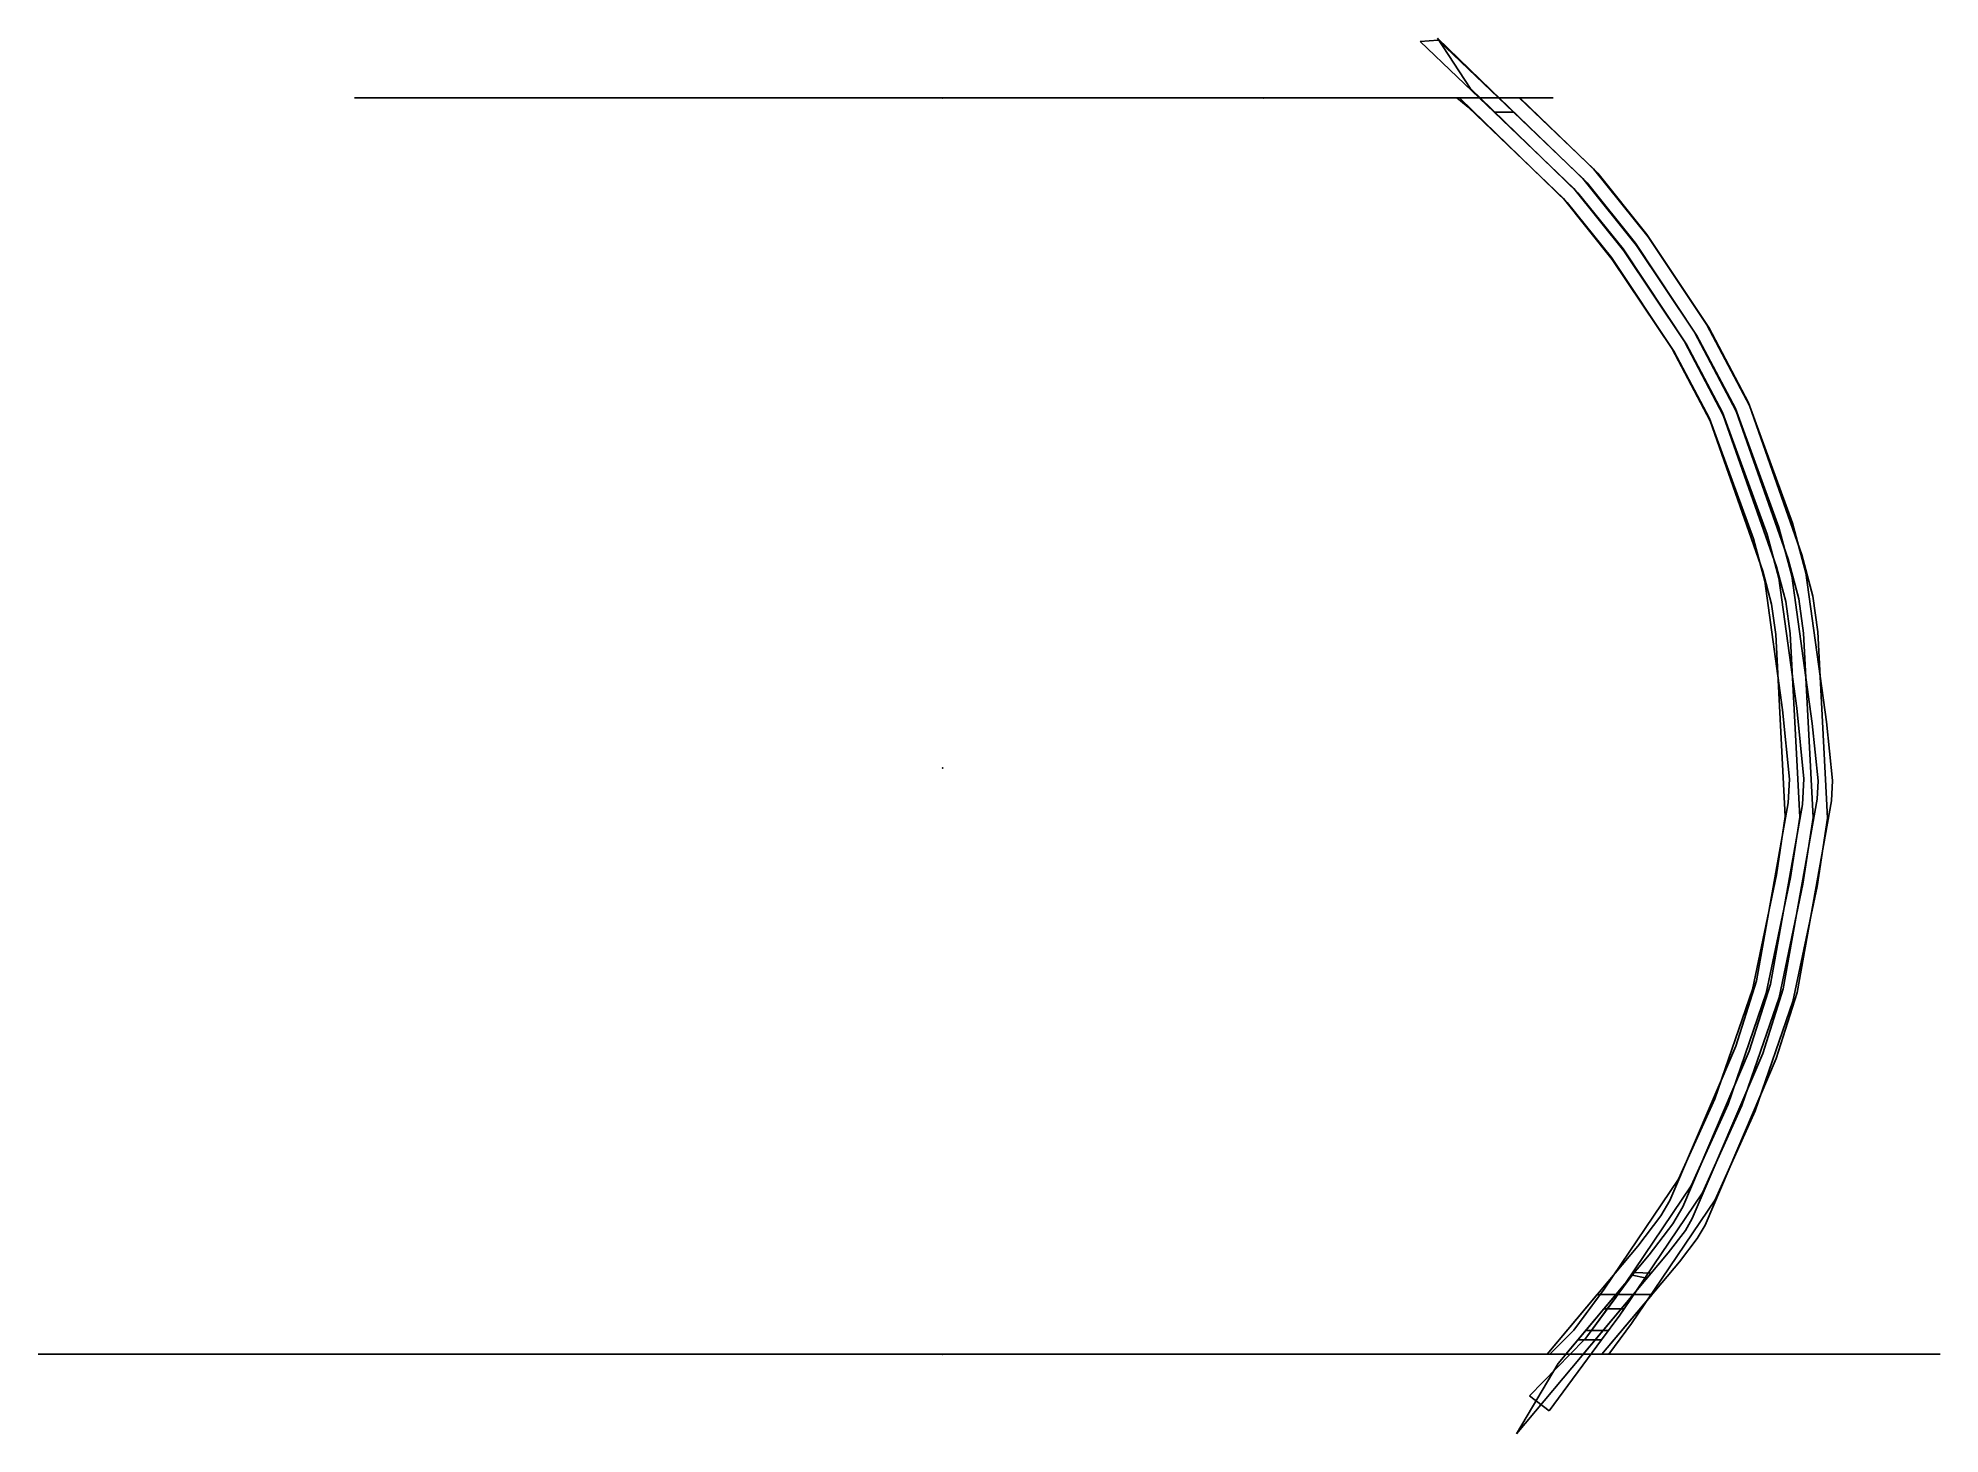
# Model space of a CAD drawing. Header units: centimetres. Extents: x -7.6 to 8.3, y -5.6 to 6.1.
import ezdxf

# ---------------------------------------------------------------- set-up
doc = ezdxf.new("R2010")
doc.units = ezdxf.units.CM
doc.header["$MEASUREMENT"] = 0
for name, color, linetype in [('BallContainer v3_BackWallSlotCut', 7, 'Continuous'), ('BallContainer v3_BottomMount', 7, 'Continuous'), ('BallContainer v3_FrontWallSlotCut', 7, 'Continuous'), ('BallContainer v3_Sketch10', 7, 'Continuous'), ('BallContainer v3_Sketch11', 7, 'Continuous'), ('BallContainer v3_Sketch9', 7, 'Continuous'), ('BallContainer v3_TopMagnetMountLid', 7, 'Continuous'), ('BallContainer v3_TopMagnetMountShell', 7, 'Continuous')]:
    doc.layers.add(name, color=color, linetype=linetype)

msp = doc.modelspace()

# ---------------------------------------------------------------- linework, layer by layer
at = {"layer": 'BallContainer v3_BackWallSlotCut'}
for p, q in [((4.136, 6.1, -0.65), (4.407, 5.681, -0.65)), ((5.024, 5.239, -0.65), (4.136, 6.1, -0.65)), ((4.824, 5.6, -0.65), (4.318, 5.6, -0.65)), ((4.318, 5.6, -0.65), (4.324, 5.595, -0.65)), ((4.324, 5.595, -0.65), (5.22, 4.726, -0.65)), ((4.407, 5.681, -0.65), (5.309, 4.807, -0.65)), ((5.474, 4.97, -0.65), (4.824, 5.6, -0.65)), ((5.385, 4.889, -0.65), (4.741, 5.514, -0.65)), ((5.886, 4.457, -0.65), (5.474, 4.97, -0.65)), ((5.309, 4.807, -0.65), (5.686, 4.337, -0.65)), ((5.789, 4.386, -0.65), (5.385, 4.889, -0.65)), ((5.22, 4.726, -0.65), (5.589, 4.266, -0.65)), ((6.402, 3.68, -0.65), (5.886, 4.457, -0.65)), ((5.686, 4.337, -0.65), (6.214, 3.544, -0.65)), ((6.299, 3.618, -0.65), (5.789, 4.386, -0.65)), ((5.589, 4.266, -0.65), (6.11, 3.482, -0.65)), ((6.735, 3.052, -0.65), (6.402, 3.68, -0.65)), ((6.214, 3.544, -0.65), (6.518, 2.97, -0.65)), ((6.625, 3.003, -0.65), (6.299, 3.618, -0.65)), ((6.11, 3.482, -0.65), (6.408, 2.921, -0.65)), ((7.103, 2.045, -0.65), (6.735, 3.052, -0.65)), ((6.408, 2.921, -0.65), (6.775, 1.916, -0.65)), ((6.518, 2.97, -0.65), (6.89, 1.952, -0.65)), ((6.989, 2.009, -0.65), (6.625, 3.003, -0.65)), ((6.775, 1.916, -0.65), (6.87, 1.561, -0.65)), ((6.89, 1.952, -0.65), (6.988, 1.585, -0.65)), ((7.096, 1.606, -0.65), (6.989, 2.009, -0.65)), ((7.214, 1.63, -0.65), (7.103, 2.045, -0.65)), ((7.267, 0.371, -0.65), (7.096, 1.606, -0.65)), ((7.387, 0.386, -0.65), (7.214, 1.63, -0.65)), ((6.87, 1.561, -0.65), (7.019, 0.485, -0.65)), ((6.988, 1.585, -0.65), (7.138, 0.499, -0.65)), ((7.019, 0.485, -0.65), (7.078, -0.093, -0.65)), ((7.138, 0.499, -0.65), (7.198, -0.09, -0.65)), ((7.316, -0.107, -0.65), (7.267, 0.371, -0.65)), ((7.436, -0.104, -0.65), (7.387, 0.386, -0.65)), ((7.078, -0.093, -0.65), (7.067, -0.292, -0.65)), ((7.198, -0.09, -0.65), (7.187, -0.305, -0.65)), ((7.308, -0.262, -0.65), (7.316, -0.107, -0.65)), ((7.427, -0.276, -0.65), (7.436, -0.104, -0.65)), ((7.067, -0.292, -0.65), (6.8, -1.779, -0.65)), ((7.187, -0.305, -0.65), (6.917, -1.807, -0.65)), ((7.023, -1.847, -0.65), (7.308, -0.262, -0.65)), ((7.14, -1.876, -0.65), (7.427, -0.276, -0.65)), ((6.8, -1.779, -0.65), (6.628, -2.325, -0.65)), ((6.917, -1.807, -0.65), (6.741, -2.367, -0.65)), ((6.853, -2.385, -0.65), (7.023, -1.847, -0.65)), ((6.966, -2.427, -0.65), (7.14, -1.876, -0.65)), ((6.628, -2.325, -0.65), (6.078, -3.614, -0.65)), ((6.741, -2.367, -0.65), (6.185, -3.668, -0.65)), ((6.264, -3.766, -0.65), (6.853, -2.385, -0.65)), ((6.371, -3.82, -0.65), (6.966, -2.427, -0.65)), ((6.078, -3.614, -0.65), (6.002, -3.744, -0.65)), ((6.002, -3.744, -0.65), (5.809, -3.995, -0.65)), ((6.102, -3.811, -0.65), (5.903, -4.07, -0.65)), ((6.185, -3.668, -0.65), (6.102, -3.811, -0.65)), ((6.207, -3.864, -0.65), (6.264, -3.766, -0.65)), ((6.063, -4.051, -0.65), (6.207, -3.864, -0.65)), ((6.157, -4.126, -0.65), (6.306, -3.931, -0.65)), ((6.306, -3.931, -0.65), (6.371, -3.82, -0.65)), ((5.809, -3.995, -0.65), (5.052, -4.9, -0.65)), ((5.903, -4.07, -0.65), (5.144, -4.977, -0.65)), ((5.417, -4.823, -0.65), (6.063, -4.051, -0.65)), ((5.509, -4.9, -0.65), (6.157, -4.126, -0.65)), ((5.417, -4.823, -0.65), (4.796, -5.566, -0.65)), ((5.052, -4.9, -0.65), (5.509, -4.9, -0.65)), ((5.144, -4.977, -0.65), (4.796, -5.566, -0.65))]:
    msp.add_line(p, q, dxfattribs=at)
msp.add_point((0, 0, -0.65), dxfattribs=at)
at = {"layer": 'BallContainer v3_BottomMount'}
for p, q in [((0, -4.9), (-7.56, -4.9, -6.218)), ((-7.56, -4.9, -6.218), (-5.996, -4.9, -7.29)), ((0, -4.9), (-7.35, -4.9, 6.045)), ((-7.35, -4.9, 6.045), (-6.508, -4.9, 7.913)), ((0, -4.9), (-6.508, -4.9, 7.913)), ((0, -4.9), (-5.996, -4.9, -7.29)), ((3.5, -4.9, -3.5), (-3.5, -4.9, -3.5)), ((-3.5, -4.9, 3.5), (3.5, -4.9, 3.5)), ((-3.5, -4.9, -3.5), (-3.5, -4.9, 3.5)), ((0, -4.9), (6.353, -4.9, 7.724)), ((0, -4.9), (8.335, -4.9, -6.855)), ((0, -4.9), (6.38, -4.9, -7.758)), ((0, -4.9), (7.254, -4.9, 5.966)), ((3.5, -4.9, 3.5), (3.5, -4.9, -3.5)), ((7.254, -4.9, 5.966), (6.353, -4.9, 7.724)), ((6.38, -4.9, -7.758), (8.335, -4.9, -6.855))]:
    msp.add_line(p, q, dxfattribs=at)
at = {"layer": 'BallContainer v3_BottomMount', "extrusion": (0, -1, 0)}
for centre, radius in [((-3.5, 3.5, 4.9), 0.48), ((-3.5, -3.5, 4.9), 0.48), ((-3.5, 3.5, 4.9), 0.13), ((-3.5, -3.5, 4.9), 0.13), ((3.5, -3.5, 4.9), 0.48), ((3.5, 3.5, 4.9), 0.48), ((3.5, -3.5, 4.9), 0.13), ((3.5, 3.5, 4.9), 0.13)]:
    msp.add_circle(centre, radius, dxfattribs=at)
at = {"layer": 'BallContainer v3_BottomMount'}
msp.add_point((0, -4.9), dxfattribs=at)
at = {"layer": 'BallContainer v3_FrontWallSlotCut'}
for p, q in [((3.991, 6.072, 0.65), (4.142, 6.082, 0.65)), ((4.609, 5.48, 0.65), (3.991, 6.072, 0.65)), ((4.771, 5.48, 0.65), (4.142, 6.082, 0.65)), ((4.393, 5.521, 0.65), (4.298, 5.6, 0.65)), ((4.298, 5.6, 0.65), (4.819, 5.6, 0.65)), ((4.819, 5.6, 0.65), (5.44, 5.006, 0.65)), ((5.187, 4.76, 0.65), (4.393, 5.521, 0.65)), ((5.276, 4.842, 0.65), (4.609, 5.48, 0.65)), ((4.609, 5.48, 0.65), (4.771, 5.48, 0.65)), ((4.771, 5.48, 0.65), (5.351, 4.925, 0.65)), ((5.44, 5.006, 0.65), (5.895, 4.438, 0.65)), ((5.693, 4.321, 0.65), (5.276, 4.842, 0.65)), ((5.351, 4.925, 0.65), (5.798, 4.367, 0.65)), ((5.596, 4.25, 0.65), (5.187, 4.76, 0.65)), ((6.199, 3.564, 0.65), (5.693, 4.321, 0.65)), ((5.798, 4.367, 0.65), (6.284, 3.641, 0.65)), ((5.895, 4.438, 0.65), (6.387, 3.703, 0.65)), ((6.096, 3.503, 0.65), (5.596, 4.25, 0.65)), ((6.387, 3.703, 0.65), (6.742, 3.029, 0.65)), ((6.414, 2.9, 0.65), (6.096, 3.503, 0.65)), ((6.524, 2.948, 0.65), (6.199, 3.564, 0.65)), ((6.284, 3.641, 0.65), (6.632, 2.981, 0.65)), ((6.742, 3.029, 0.65), (7.181, 1.78, 0.65)), ((6.854, 1.645, 0.65), (6.414, 2.9, 0.65)), ((6.969, 1.68, 0.65), (6.524, 2.948, 0.65)), ((6.632, 2.981, 0.65), (7.066, 1.744, 0.65)), ((7.181, 1.78, 0.65), (7.272, 1.437, 0.65)), ((6.928, 1.368, 0.65), (6.854, 1.645, 0.65)), ((7.046, 1.392, 0.65), (6.969, 1.68, 0.65)), ((7.066, 1.744, 0.65), (7.154, 1.413, 0.65)), ((7.272, 1.437, 0.65), (7.313, 1.138, 0.65)), ((6.963, 1.114, 0.65), (6.928, 1.368, 0.65)), ((7.083, 1.125, 0.65), (7.046, 1.392, 0.65)), ((7.154, 1.413, 0.65), (7.194, 1.127, 0.65)), ((7.042, -0.406, 0.65), (6.963, 1.114, 0.65)), ((7.163, -0.412, 0.65), (7.083, 1.125, 0.65)), ((7.194, 1.127, 0.65), (7.274, -0.414, 0.65)), ((7.313, 1.138, 0.65), (7.394, -0.42, 0.65)), ((6.968, -0.892, 0.65), (7.042, -0.406, 0.65)), ((7.086, -0.914, 0.65), (7.163, -0.412, 0.65)), ((7.274, -0.414, 0.65), (7.189, -0.97, 0.65)), ((7.394, -0.42, 0.65), (7.307, -0.991, 0.65)), ((6.767, -1.85, 0.65), (6.968, -0.892, 0.65)), ((6.883, -1.882, 0.65), (7.086, -0.914, 0.65)), ((7.189, -0.97, 0.65), (6.99, -1.919, 0.65)), ((7.307, -0.991, 0.65), (7.106, -1.951, 0.65)), ((6.452, -2.766, 0.65), (6.767, -1.85, 0.65)), ((6.564, -2.81, 0.65), (6.883, -1.882, 0.65)), ((6.99, -1.919, 0.65), (6.679, -2.822, 0.65)), ((7.106, -1.951, 0.65), (6.791, -2.866, 0.65)), ((6.15, -3.435, 0.65), (6.452, -2.766, 0.65)), ((6.255, -3.493, 0.65), (6.564, -2.81, 0.65)), ((6.679, -2.822, 0.65), (6.349, -3.551, 0.65)), ((6.791, -2.866, 0.65), (6.455, -3.61, 0.65)), ((5.527, -4.355, 0.65), (6.15, -3.435, 0.65)), ((5.625, -4.424, 0.65), (6.255, -3.493, 0.65)), ((6.349, -3.551, 0.65), (5.658, -4.573, 0.65)), ((6.455, -3.61, 0.65), (5.756, -4.642, 0.65)), ((5.275, -4.697, 0.65), (5.527, -4.355, 0.65)), ((5.367, -4.775, 0.65), (5.625, -4.424, 0.65)), ((5.658, -4.573, 0.65), (5.505, -4.78, 0.65)), ((5.075, -4.9, 0.65), (5.275, -4.697, 0.65)), ((5.756, -4.642, 0.65), (5.566, -4.9, 0.65)), ((4.904, -5.246, 0.65), (5.362, -4.78, 0.65)), ((5.505, -4.78, 0.65), (5.068, -5.373, 0.65)), ((5.566, -4.9, 0.65), (5.075, -4.9, 0.65)), ((5.362, -4.78, 0.65), (5.367, -4.775, 0.65)), ((5.505, -4.78, 0.65), (5.362, -4.78, 0.65)), ((5.068, -5.373, 0.65), (4.904, -5.246, 0.65))]:
    msp.add_line(p, q, dxfattribs=at)
msp.add_point((0, 0, 0.65), dxfattribs=at)
at = {"layer": 'BallContainer v3_Sketch10'}
for p, q in [((5.554, -4.52, 0.65), (5.761, -4.239, 0.65)), ((5.694, -4.52, 0.65), (5.87, -4.26, 0.65)), ((5.761, -4.239, 0.65), (5.87, -4.26, 0.65)), ((5.494, -4.4, 0.65), (5.275, -4.697, 0.65)), ((5.92, -4.4, 0.65), (5.494, -4.4, 0.65)), ((5.756, -4.642, 0.65), (5.92, -4.4, 0.65)), ((5.554, -4.52, 0.65), (5.367, -4.775, 0.65)), ((5.505, -4.78, 0.65), (5.658, -4.573, 0.65)), ((5.694, -4.52, 0.65), (5.554, -4.52, 0.65)), ((5.658, -4.573, 0.65), (5.694, -4.52, 0.65)), ((5.275, -4.697, 0.65), (5.075, -4.9, 0.65)), ((5.422, -4.7, 0.65), (5.564, -4.7, 0.65)), ((5.566, -4.9, 0.65), (5.756, -4.642, 0.65)), ((5.075, -4.9, 0.65), (5.566, -4.9, 0.65)), ((5.367, -4.775, 0.65), (5.362, -4.78, 0.65)), ((5.362, -4.78, 0.65), (5.505, -4.78, 0.65))]:
    msp.add_line(p, q, dxfattribs=at)
msp.add_point((0, 0, 0.65), dxfattribs=at)
at = {"layer": 'BallContainer v3_Sketch11'}
for p, q in [((4.652, 5.6, -0.89), (4.491, 5.6, -0.89)), ((4.491, 5.6, -0.89), (5.309, 4.807, -0.89)), ((5.385, 4.889, -0.89), (4.652, 5.6, -0.89)), ((5.309, 4.807, -0.89), (5.686, 4.337, -0.89)), ((5.789, 4.386, -0.89), (5.385, 4.889, -0.89)), ((5.686, 4.337, -0.89), (6.214, 3.544, -0.89)), ((6.299, 3.618, -0.89), (5.789, 4.386, -0.89)), ((6.214, 3.544, -0.89), (6.518, 2.97, -0.89)), ((6.625, 3.003, -0.89), (6.299, 3.618, -0.89)), ((6.518, 2.97, -0.89), (6.89, 1.952, -0.89)), ((6.989, 2.009, -0.89), (6.625, 3.003, -0.89)), ((6.89, 1.952, -0.89), (6.988, 1.585, -0.89)), ((7.096, 1.606, -0.89), (6.989, 2.009, -0.89)), ((7.267, 0.371, -0.89), (7.096, 1.606, -0.89)), ((6.988, 1.585, -0.89), (7.138, 0.499, -0.89)), ((7.138, 0.499, -0.89), (7.198, -0.09, -0.89)), ((7.316, -0.107, -0.89), (7.267, 0.371, -0.89)), ((7.198, -0.09, -0.89), (7.187, -0.305, -0.89)), ((7.308, -0.262, -0.89), (7.316, -0.107, -0.89)), ((7.187, -0.305, -0.89), (6.917, -1.807, -0.89)), ((7.023, -1.847, -0.89), (7.308, -0.262, -0.89)), ((6.917, -1.807, -0.89), (6.741, -2.367, -0.89)), ((6.853, -2.385, -0.89), (7.023, -1.847, -0.89)), ((6.741, -2.367, -0.89), (6.185, -3.668, -0.89)), ((6.264, -3.766, -0.89), (6.853, -2.385, -0.89)), ((6.102, -3.811, -0.89), (5.903, -4.07, -0.89)), ((6.185, -3.668, -0.89), (6.102, -3.811, -0.89)), ((6.207, -3.864, -0.89), (6.264, -3.766, -0.89)), ((6.063, -4.051, -0.89), (6.207, -3.864, -0.89)), ((5.903, -4.07, -0.89), (5.209, -4.9, -0.89)), ((5.353, -4.9, -0.89), (6.063, -4.051, -0.89)), ((5.376, -4.7, -0.89), (5.52, -4.7, -0.89)), ((5.353, -4.9, -0.89), (5.209, -4.9, -0.89)), ((5.209, -4.9, -0.89), (5.353, -4.9, -0.89))]:
    msp.add_line(p, q, dxfattribs=at)
msp.add_point((0, 0, -0.89), dxfattribs=at)
at = {"layer": 'BallContainer v3_Sketch9'}
for p, q in [((5.526, -4.52, -0.65), (5.781, -4.215, -0.65)), ((5.671, -4.52, -0.65), (5.92, -4.222, -0.65)), ((5.781, -4.215, -0.65), (5.92, -4.222, -0.65)), ((5.052, -4.9, -0.65), (5.47, -4.4, -0.65)), ((5.47, -4.4, -0.65), (5.928, -4.4, -0.65)), ((5.928, -4.4, -0.65), (5.509, -4.9, -0.65)), ((5.309, -4.78, -0.65), (5.526, -4.52, -0.65)), ((5.671, -4.52, -0.65), (5.453, -4.78, -0.65)), ((5.526, -4.52, -0.65), (5.671, -4.52, -0.65)), ((5.376, -4.7, -0.65), (5.52, -4.7, -0.65)), ((5.509, -4.9, -0.65), (5.052, -4.9, -0.65)), ((5.453, -4.78, -0.65), (5.309, -4.78, -0.65))]:
    msp.add_line(p, q, dxfattribs=at)
msp.add_point((0, 0, -0.65), dxfattribs=at)
at = {"layer": 'BallContainer v3_TopMagnetMountLid'}
for p, q in [((-2.998, 5.6, -3.02), (3.002, 5.6, -3.02)), ((3.002, 5.6, 2.98), (-2.998, 5.6, 2.98)), ((-2.998, 5.6, 2.98), (-2.998, 5.6, -3.02)), ((3.002, 5.6, -3.02), (3.002, 5.6, 2.98))]:
    msp.add_line(p, q, dxfattribs=at)
at = {"layer": 'BallContainer v3_TopMagnetMountLid', "extrusion": (0, -1, 0)}
for centre, radius in [((-2.802, 2.744, -5.6), 0.405), ((-2.802, 2.744, -5.6), 0.325), ((-2.719, -2.719, -5.6), 0.405), ((-2.719, -2.719, -5.6), 0.325), ((2.681, 2.681, -5.6), 0.405), ((2.681, -2.719, -5.6), 0.405), ((2.681, 2.681, -5.6), 0.325), ((2.681, -2.719, -5.6), 0.325)]:
    msp.add_circle(centre, radius, dxfattribs=at)
at = {"layer": 'BallContainer v3_TopMagnetMountLid'}
msp.add_point((0, 5.6), dxfattribs=at)
at = {"layer": 'BallContainer v3_TopMagnetMountShell'}
for p, q in [((-4.916, 5.6, 4.139), (-4.3, 5.6, 4.809)), ((-3.076, 5.6, 2.446), (-4.916, 5.6, 4.139)), ((-2.994, 5.6, -2.422), (-4.85, 5.6, -4.138)), ((-4.85, 5.6, -4.138), (-4.17, 5.6, -4.743)), ((-4.826, 5.6, -0.679), (-4.831, 5.6, -0.65)), ((-4.831, 5.6, -0.65), (-4.264, 5.6, -0.65)), ((-4.692, 5.6, -1.489), (-4.826, 5.6, -0.679)), ((-4.802, 5.6, 0.65), (-4.679, 5.6, 1.28)), ((-4.224, 5.6, 0.65), (-4.802, 5.6, 0.65)), ((-4.685, 5.6, -1.509), (-4.692, 5.6, -1.489)), ((-3.916, 5.6, -3.047), (-4.685, 5.6, -1.509)), ((-4.679, 5.6, 1.28), (-4.175, 5.6, 2.584)), ((-4.3, 5.6, 4.809), (-2.516, 5.6, 3.031)), ((-4.264, 5.6, -0.65), (-4.193, 5.6, -1.094)), ((-4.131, 5.6, 1.127), (-4.224, 5.6, 0.65)), ((-4.193, 5.6, -1.094), (-4.06, 5.6, -1.463)), ((-4.175, 5.6, 2.584), (-4.142, 5.6, 2.642)), ((-2.433, 5.6, -3.005), (-4.17, 5.6, -4.743)), ((-4.142, 5.6, 2.642), (-3.09, 5.6, 3.824)), ((-3.819, 5.6, 1.933), (-4.131, 5.6, 1.127)), ((-4.06, 5.6, -1.463), (-3.532, 5.6, -2.514)), ((-3.909, 5.6, -3.057), (-3.916, 5.6, -3.047)), ((-3.874, 5.6, -3.089), (-3.909, 5.6, -3.057)), ((-2.543, 5.6, -4.132), (-3.874, 5.6, -3.089)), ((-3.493, 5.6, 2.497), (-3.819, 5.6, 1.933)), ((-3.532, 5.6, -2.514), (-3.214, 5.6, -2.87)), ((-3.198, 5.6, 2.828), (-3.493, 5.6, 2.497)), ((-3.214, 5.6, -2.87), (-2.261, 5.6, -3.618)), ((-3.09, 5.6, 3.824), (-2.909, 5.6, 3.943)), ((-2.804, 5.6, 3.271), (-2.931, 5.6, 3.128)), ((-2.909, 5.6, 3.943), (-1.828, 5.6, 4.521)), ((-2.099, 5.6, 3.736), (-2.804, 5.6, 3.271)), ((-1.729, 5.6, -4.503), (-2.543, 5.6, -4.132)), ((-2.261, 5.6, -3.618), (-0.727, 5.6, -4.315)), ((-1.52, 5.6, 4.046), (-2.099, 5.6, 3.736)), ((-1.828, 5.6, 4.521), (-0.986, 5.6, 4.737)), ((-0.934, 5.6, -4.78), (-1.729, 5.6, -4.503)), ((-1.07, 5.6, 4.161), (-1.52, 5.6, 4.046)), ((0.466, 5.6, 4.3), (-1.07, 5.6, 4.161)), ((-0.986, 5.6, 4.737), (0.04, 5.6, 4.83)), ((-0.475, 5.6, -4.843), (-0.934, 5.6, -4.78)), ((-0.727, 5.6, -4.315), (-0.723, 5.6, -4.317)), ((-0.723, 5.6, -4.317), (-0.721, 5.6, -4.317)), ((-0.721, 5.6, -4.317), (-0.586, 5.6, -4.31)), ((-0.586, 5.6, -4.31), (1.159, 5.6, -4.213)), ((1.005, 5.6, -4.769), (-0.475, 5.6, -4.843)), ((0.04, 5.6, 4.83), (0.848, 5.6, 4.789)), ((0.742, 5.6, 4.286), (0.466, 5.6, 4.3)), ((1.147, 5.6, 4.153), (0.742, 5.6, 4.286)), ((0.848, 5.6, 4.789), (2.009, 5.6, 4.409)), ((1.4, 5.6, -4.68), (1.005, 5.6, -4.769)), ((2.336, 5.6, 3.595), (1.147, 5.6, 4.153)), ((1.159, 5.6, -4.213), (1.235, 5.6, -4.185)), ((1.235, 5.6, -4.185), (2.57, 5.6, -3.418)), ((2.006, 5.6, -4.408), (1.4, 5.6, -4.68)), ((2.881, 5.6, -3.905), (2.006, 5.6, -4.408)), ((2.009, 5.6, 4.409), (2.559, 5.6, 4.152)), ((3.348, 5.6, 2.646), (2.336, 5.6, 3.595)), ((2.381, 5.6, -2.991), (3.711, 5.6, -4.457)), ((4.443, 5.6, 5.157), (2.385, 5.6, 2.958)), ((2.559, 5.6, 4.152), (4.075, 5.6, 2.729)), ((2.57, 5.6, -3.418), (2.94, 5.6, -3.03)), ((4.098, 5.6, -2.629), (2.881, 5.6, -3.905)), ((4.385, 5.6, -3.845), (2.967, 5.6, -2.432)), ((2.967, 5.6, 2.395), (5.102, 5.6, 4.529)), ((3.004, 5.6, -2.964), (3.373, 5.6, -2.577)), ((3.68, 5.6, 2.23), (3.348, 5.6, 2.646)), ((3.373, 5.6, -2.577), (3.738, 5.6, -2.079)), ((4.17, 5.6, 1.127), (3.68, 5.6, 2.23)), ((3.711, 5.6, -4.457), (4.385, 5.6, -3.845)), ((3.738, 5.6, -2.079), (4.224, 5.6, -0.973)), ((4.075, 5.6, 2.729), (4.13, 5.6, 2.661)), ((4.21, 5.6, -2.476), (4.098, 5.6, -2.629)), ((4.13, 5.6, 2.661), (4.209, 5.6, 2.481)), ((4.282, 5.6, 0.826), (4.17, 5.6, 1.127)), ((4.209, 5.6, 2.481), (4.764, 5.6, 0.993)), ((4.361, 5.6, -2.135), (4.21, 5.6, -2.476)), ((4.224, 5.6, -0.973), (4.305, 5.6, -0.739)), ((4.296, 5.6, 0.737), (4.282, 5.6, 0.826)), ((4.298, 5.6, 0.65), (4.296, 5.6, 0.737)), ((4.484, 5.6, 0.65), (4.298, 5.6, 0.65)), ((4.305, 5.6, -0.739), (4.318, 5.6, -0.655)), ((4.318, 5.6, -0.655), (4.318, 5.6, -0.65)), ((4.318, 5.6, -0.65), (4.491, 5.6, -0.65)), ((4.787, 5.6, -0.902), (4.361, 5.6, -2.135)), ((5.102, 5.6, 4.529), (4.443, 5.6, 5.157)), ((4.646, 5.6, 0.89), (4.484, 5.6, 0.89)), ((4.484, 5.6, 0.89), (4.484, 5.6, 0.65)), ((4.491, 5.6, -0.65), (4.491, 5.6, -0.89)), ((4.491, 5.6, -0.89), (4.652, 5.6, -0.89)), ((4.646, 5.6, 0.65), (4.646, 5.6, 0.89)), ((4.819, 5.6, 0.65), (4.646, 5.6, 0.65)), ((4.652, 5.6, -0.65), (4.824, 5.6, -0.65)), ((4.652, 5.6, -0.89), (4.652, 5.6, -0.65)), ((4.764, 5.6, 0.993), (4.819, 5.6, 0.65)), ((4.824, 5.6, -0.65), (4.787, 5.6, -0.902))]:
    msp.add_line(p, q, dxfattribs=at)
at = {"layer": 'BallContainer v3_TopMagnetMountShell', "extrusion": (0, -1, 0)}
for centre in [(-2.719, -2.719, -5.6), (2.681, 2.681, -5.6)]:
    msp.add_circle(centre, 0.405, dxfattribs=at)
for centre, start, end in [((-2.802, 2.744, -5.6), 168.1003, 108.5695), ((2.681, -2.719, -5.6), 322.8732, 309.82)]:
    msp.add_arc(centre, 0.405, start, end, dxfattribs=at)
at = {"layer": 'BallContainer v3_TopMagnetMountShell'}
msp.add_point((2.681, 5.6, -2.719), dxfattribs=at)

doc.saveas('drawing.dxf')
